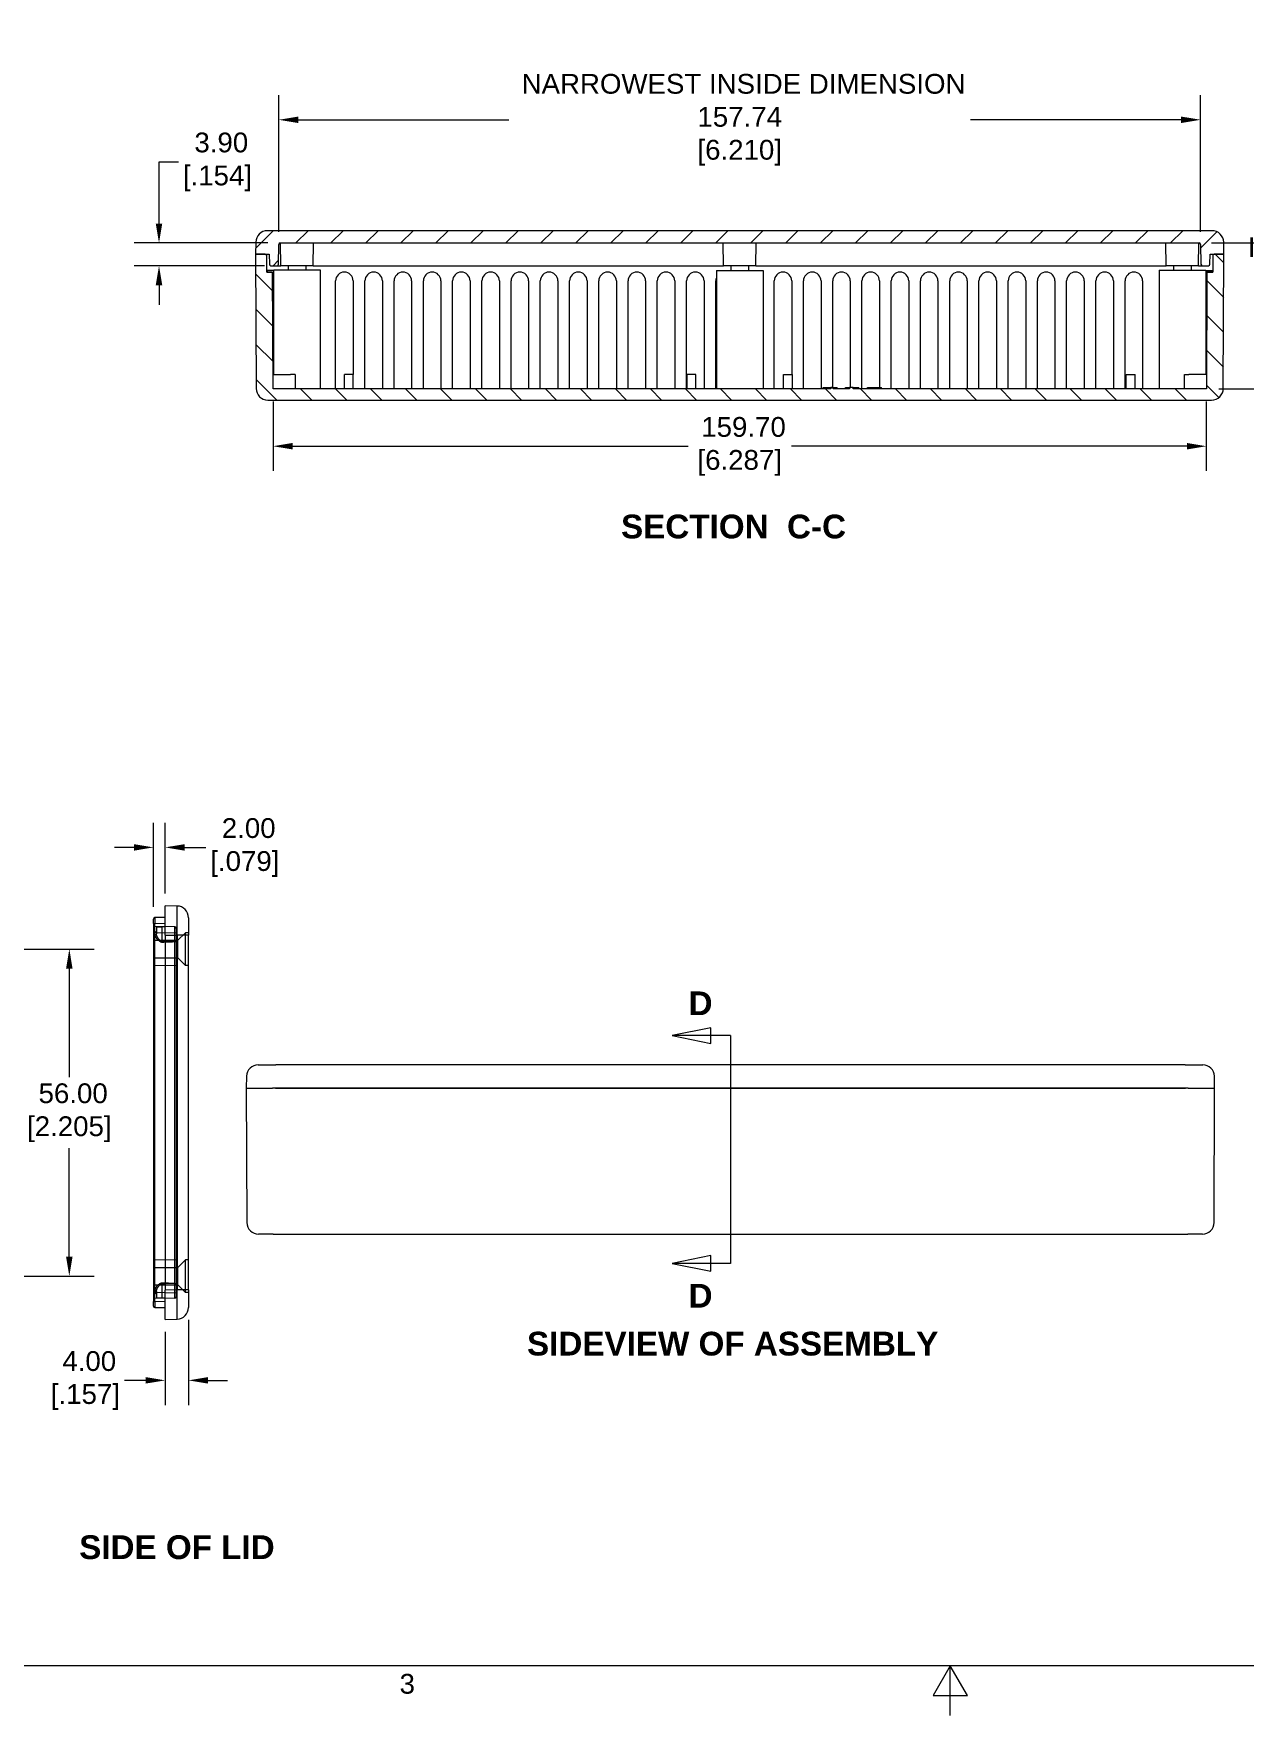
# Model space of a CAD drawing. Header units: millimetres. Extents: x 17 to 728, y 8 to 567.
# Drawn here: x 215.7 to 422.9, y 8.5 to 296.4 of the extents above; entities that cross this region are included whole.
import ezdxf

# ---------------------------------------------------------------- set-up
doc = ezdxf.new("R2010")
doc.units = ezdxf.units.MM
doc.header["$LTSCALE"] = 1.333333
for name, color, linetype, lineweight in [('Dimension (ANSI)', 7, 'Continuous', 9), ('Hatch (ANSI)', 7, 'Continuous', 9), ('Hidden (ANSI)', 7, 'Continuous', 9), ('Hidden Narrow (ANSI)', 7, 'Continuous', 9), ('Section Line (ANSI)', 7, 'Continuous', 9), ('Sketch Geometry (ANSI)', 7, 'Continuous', 9), ('Symbol (ANSI)', 7, 'Continuous', 9), ('Visible (ANSI)', 7, 'Continuous', 18), ('Visible Narrow (ANSI)', 7, 'Continuous', 9)]:
    doc.layers.add(name, color=color, linetype=linetype, lineweight=lineweight)
doc.styles.add('Label Text (ANSI)', font='ARIALBD.TTF')
doc.styles.add('Note Text (ANSI)', font='ARIAL.TTF')
doc.dimstyles.new('Default - mm (ANSI)', dxfattribs={"dimscale": 1.333333, "dimtxt": 2.54, "dimasz": 2.5, "dimexe": 3.175, "dimexo": 1.6002, "dimgap": 0.8, "dimtad": 0, "dimtih": 1, "dimtoh": 1, "dimrnd": 1e-08, "dimzin": 4, "dimdsep": 46, "dimtxsty": 'Note Text (ANSI)', "dimcen": 0.09, "dimdle": 10, "dimclrd": 256, "dimclre": 256, "dimclrt": 256, "dimadec": 1, "dimazin": 0, "dimtfac": 1.2, "dimtofl": 0, "dimtmove": 0, "dimatfit": 3, "dimfxl": 0, "dimtolj": 1, "dimtzin": 0, "dimlwd": -1, "dimlwe": -1, "dimarcsym": 0})
doc.dimstyles.new('Default - mm [in] (ANSI)', dxfattribs={"dimscale": 1.333333, "dimtxt": 2.54, "dimasz": 2.5, "dimexe": 3.175, "dimexo": 1.6002, "dimgap": 0.8, "dimtad": 0, "dimtih": 1, "dimtoh": 1, "dimrnd": 1e-08, "dimzin": 4, "dimdsep": 46, "dimtxsty": 'Note Text (ANSI)', "dimcen": 0.09, "dimdle": 10, "dimclrd": 256, "dimclre": 256, "dimclrt": 256, "dimadec": 1, "dimazin": 1, "dimtfac": 1.2, "dimtofl": 0, "dimtmove": 0, "dimatfit": 3, "dimfxl": 0, "dimtolj": 1, "dimtzin": 4, "dimlwd": -1, "dimlwe": -1, "dimarcsym": 0})

# ---------------------------------------------------------------- blocks, each defined once
blk = doc.blocks.new('*D17')
at = {"layer": 'Defpoints', "color": 0}
for p in [(205.78, 139.67), (221.78, 139.67), (205.78, 83.67)]:
    blk.add_point(p, dxfattribs=at)
at = {"layer": 'Dimension (ANSI)'}
for p, q in [((207.91, 139.67), (226.01, 139.67)), ((221.78, 136.33), (221.78, 117.73)), ((221.78, 87), (221.78, 105.6)), ((207.91, 83.67), (226.01, 83.67))]:
    blk.add_line(p, q, dxfattribs=at)
for points in [[(221.22, 136.33), (222.33, 136.33), (221.78, 139.67)], [(221.22, 87), (222.33, 87), (221.78, 83.67)]]:
    blk.add_solid(points, dxfattribs=at)
at = {"layer": 'Dimension (ANSI)', "insert": (221.78, 116.67), "char_height": 3.387, "attachment_point": 2, "style": 'Note Text (ANSI)'}
blk.add_mtext('\\A1; 56.00\\P[2.205]', dxfattribs=at)
blk = doc.blocks.new('*D20')
at = {"layer": 'Defpoints', "color": 0}
for p in [(236.18, 157.07), (238.18, 147.07), (236.18, 144.79)]:
    blk.add_point(p, dxfattribs=at)
at = {"layer": 'Dimension (ANSI)'}
for p, q in [((236.18, 146.92), (236.18, 161.3)), ((238.18, 149.2), (238.18, 161.3)), ((232.84, 157.07), (229.51, 157.07)), ((241.51, 157.07), (245.15, 157.07))]:
    blk.add_line(p, q, dxfattribs=at)
for points in [[(232.84, 157.62), (232.84, 156.51), (236.18, 157.07)], [(241.51, 157.62), (241.51, 156.51), (238.18, 157.07)]]:
    blk.add_solid(points, dxfattribs=at)
at = {"layer": 'Dimension (ANSI)', "insert": (251.82, 162.07), "char_height": 3.387, "attachment_point": 2, "style": 'Note Text (ANSI)'}
blk.add_mtext('\\A1; 2.00\\P[.079]', dxfattribs=at)
blk = doc.blocks.new('*D21')
at = {"layer": 'Defpoints', "color": 0}
for p in [(242.18, 78.3), (238.18, 76.27), (242.18, 65.82)]:
    blk.add_point(p, dxfattribs=at)
at = {"layer": 'Dimension (ANSI)'}
for p, q in [((242.18, 76.17), (242.18, 61.59)), ((238.18, 74.13), (238.18, 61.59)), ((234.84, 65.82), (231.2, 65.82)), ((245.51, 65.82), (248.84, 65.82))]:
    blk.add_line(p, q, dxfattribs=at)
for points in [[(234.84, 66.38), (234.84, 65.27), (238.18, 65.82)], [(245.51, 66.38), (245.51, 65.27), (242.18, 65.82)]]:
    blk.add_solid(points, dxfattribs=at)
at = {"layer": 'Dimension (ANSI)', "insert": (224.53, 70.82), "char_height": 3.387, "attachment_point": 2, "style": 'Note Text (ANSI)'}
blk.add_mtext('\\A1; 4.00\\P[.157]', dxfattribs=at)
blk = doc.blocks.new('2dTransSection3')
at = {"layer": 'Section Line (ANSI)', "linetype": 'Continuous'}
for p, q in [((248.69, 94.64), (243.69, 93.64)), ((248.69, 93.64), (243.69, 93.64)), ((243.69, 93.64), (248.69, 92.64)), ((248.69, 92.64), (248.69, 94.64)), ((251.19, 93.64), (248.69, 93.64)), ((251.19, 93.64), (251.19, 92.31)), ((248.69, 65.39), (243.69, 64.39)), ((248.69, 63.39), (248.69, 65.39)), ((251.19, 65.71), (251.19, 64.39)), ((248.69, 64.39), (243.69, 64.39)), ((243.69, 64.39), (248.69, 63.39)), ((251.19, 64.39), (248.69, 64.39))]:
    blk.add_line(p, q, dxfattribs=at)
at = {"layer": 'Section Line (ANSI)'}
blk.add_line((251.19, 93.64), (251.19, 64.39), dxfattribs=at)
at = {"layer": 'Section Line (ANSI)', "linetype": 'Continuous', "flags": 128}
for points in [[(248.69, 94.64), (243.69, 93.64), (248.69, 92.64), (248.69, 94.64)], [(248.69, 65.39), (243.69, 64.39), (248.69, 63.39), (248.69, 65.39)]]:
    blk.add_lwpolyline(points, dxfattribs=at)
at = {"layer": 'Section Line (ANSI)'}
for points in [[(248.69, 94.64), (243.69, 93.64), (248.69, 92.64), (248.69, 94.64)], [(248.69, 65.39), (243.69, 64.39), (248.69, 63.39), (248.69, 65.39)]]:
    blk.add_solid(points, dxfattribs=at)
at = {"layer": 'Section Line (ANSI)', "char_height": 3.05, "attachment_point": 7, "style": 'Label Text (ANSI)'}
for insert in [(245.81, 96.26), (245.81, 58.71)]:
    blk.add_mtext('D', dxfattribs=dict(at, insert=insert))
blk = doc.blocks.new('Borders Default Border')
at = {"layer": 'Sketch Geometry (ANSI)', "flags": 128}
for points in [[(19.05, 12.7), (19.05, 419.1), (539.75, 419.1), (539.75, 12.7), (19.05, 12.7)], [(279.4, 6.35), (279.4, 12.7), (277.2, 8.89), (281.6, 8.89), (279.4, 12.7)]]:
    blk.add_lwpolyline(points, dxfattribs=at)
at = {"layer": 'Symbol (ANSI)', "insert": (208.72, 9.1), "char_height": 2.54, "attachment_point": 7, "style": 'Note Text (ANSI)'}
blk.add_mtext('3', dxfattribs=at)
blk = doc.blocks.new('*D26')
at = {"layer": 'Defpoints', "color": 0}
for p in [(415.13, 260.55), (416.35, 235.55), (445.39, 235.55)]:
    blk.add_point(p, dxfattribs=at)
at = {"layer": 'Dimension (ANSI)'}
for p, q in [((445.39, 263.88), (445.39, 267.22)), ((445.39, 260.55), (445.39, 263.88)), ((417.26, 260.55), (449.63, 260.55)), ((445.39, 257.22), (445.39, 253.88)), ((445.39, 238.88), (445.39, 242.22)), ((418.49, 235.55), (449.63, 235.55)), ((445.39, 235.55), (445.39, 232.22)), ((445.39, 232.22), (445.39, 228.88))]:
    blk.add_line(p, q, dxfattribs=at)
for points in [[(444.84, 257.22), (445.95, 257.22), (445.39, 260.55)], [(444.84, 238.88), (445.95, 238.88), (445.39, 235.55)]]:
    blk.add_solid(points, dxfattribs=at)
at = {"layer": 'Dimension (ANSI)', "insert": (445.39, 261.54), "char_height": 3.3867, "attachment_point": 2, "style": 'Note Text (ANSI)'}
blk.add_mtext('\\A1; {INNER BOX HEIGHT\\P}25.00\\P[0.984]', dxfattribs=at)
blk = doc.blocks.new('*D27')
at = {"layer": 'Defpoints', "color": 0}
for p in [(415.38, 281.64), (257.63, 260.3), (415.38, 260.3)]:
    blk.add_point(p, dxfattribs=at)
at = {"layer": 'Dimension (ANSI)'}
for p, q in [((257.63, 262.44), (257.63, 285.87)), ((415.38, 262.44), (415.38, 285.87)), ((260.97, 281.64), (296.99, 281.64)), ((412.04, 281.64), (376.02, 281.64))]:
    blk.add_line(p, q, dxfattribs=at)
for points in [[(260.97, 282.19), (260.97, 281.08), (257.63, 281.64)], [(412.04, 282.19), (412.04, 281.08), (415.38, 281.64)]]:
    blk.add_solid(points, dxfattribs=at)
at = {"layer": 'Dimension (ANSI)', "insert": (336.5, 289.49), "char_height": 3.3867, "attachment_point": 2, "style": 'Note Text (ANSI)'}
blk.add_mtext('\\A1; {NARROWEST INSIDE DIMENSION\\P}157.74\\P[6.210]', dxfattribs=at)
blk = doc.blocks.new('*D29')
at = {"layer": 'Defpoints', "color": 0}
for p in [(256.65, 235.55), (416.35, 235.55), (416.35, 225.75)]:
    blk.add_point(p, dxfattribs=at)
at = {"layer": 'Dimension (ANSI)'}
for p, q in [((256.65, 233.42), (256.65, 221.52)), ((416.35, 233.42), (416.35, 221.52)), ((259.99, 225.75), (327.66, 225.75)), ((413.02, 225.75), (345.35, 225.75))]:
    blk.add_line(p, q, dxfattribs=at)
for points in [[(259.99, 226.31), (259.99, 225.2), (256.65, 225.75)], [(413.02, 226.31), (413.02, 225.2), (416.35, 225.75)]]:
    blk.add_solid(points, dxfattribs=at)
at = {"layer": 'Dimension (ANSI)', "insert": (336.5, 230.75), "char_height": 3.3867, "attachment_point": 2, "style": 'Note Text (ANSI)'}
blk.add_mtext('\\A1; 159.70\\P[6.287]', dxfattribs=at)
blk = doc.blocks.new('*D36')
at = {"layer": 'Defpoints', "color": 0}
for p in [(257.88, 260.55), (237.13, 256.65), (257.32, 256.65)]:
    blk.add_point(p, dxfattribs=at)
at = {"layer": 'Dimension (ANSI)'}
for p, q in [((237.13, 263.88), (237.13, 274.45)), ((237.13, 274.45), (240.46, 274.45)), ((255.75, 260.55), (232.89, 260.55)), ((255.19, 256.65), (232.89, 256.65)), ((237.13, 253.32), (237.13, 249.98))]:
    blk.add_line(p, q, dxfattribs=at)
for points in [[(236.57, 263.88), (237.68, 263.88), (237.13, 260.55)], [(236.57, 253.32), (237.68, 253.32), (237.13, 256.65)]]:
    blk.add_solid(points, dxfattribs=at)
at = {"layer": 'Dimension (ANSI)', "insert": (247.13, 279.45), "char_height": 3.387, "attachment_point": 2, "style": 'Note Text (ANSI)'}
blk.add_mtext('\\A1; 3.90\\P[.154]', dxfattribs=at)

msp = doc.modelspace()

# ---------------------------------------------------------------- hatches: boundary and pattern name
at = {"layer": 'Hatch (ANSI)'}
h = msp.add_hatch(dxfattribs=at)
h.set_pattern_fill('ANSI31', color=256, scale=33.866667, style=0)
h.set_pattern_definition([(45, (0, 0), (-2.99342, 2.99342), [])])
edge = h.paths.add_edge_path()
edge.add_ellipse((255.689, 260.649), major_axis=(0, 2), ratio=1, start_angle=0, end_angle=89)
edge.add_line((253.69, 260.684), (253.654, 258.649))
edge.add_line((253.654, 258.649), (255.305, 258.649))
edge.add_line((255.305, 258.649), (256.004, 258.649))
edge.add_line((256.004, 258.649), (256.035, 256.895))
edge.add_ellipse((256.285, 256.899), major_axis=(-0.25, -0.004), ratio=1, start_angle=0, end_angle=89)
edge.add_line((256.285, 256.649), (257.324, 256.649))
edge.add_ellipse((257.324, 256.899), major_axis=(0, -0.25), ratio=1, start_angle=0, end_angle=89)
edge.add_line((257.574, 256.895), (257.633, 260.304))
edge.add_ellipse((257.883, 260.299), major_axis=(-0.25, 0.004), ratio=1, start_angle=271, end_angle=360, ccw=False)
edge.add_line((257.883, 260.549), (415.125, 260.549))
edge.add_ellipse((415.125, 260.299), major_axis=(0, 0.25), ratio=1, start_angle=271, end_angle=360, ccw=False)
edge.add_line((415.375, 260.304), (415.435, 256.895))
edge.add_ellipse((415.685, 256.899), major_axis=(-0.25, -0.004), ratio=1, start_angle=0, end_angle=89)
edge.add_line((415.685, 256.649), (416.724, 256.649))
edge.add_ellipse((416.724, 256.899), major_axis=(0, -0.25), ratio=1, start_angle=0, end_angle=89)
edge.add_line((416.974, 256.895), (417.004, 258.649))
edge.add_line((417.004, 258.649), (417.703, 258.649))
edge.add_line((417.703, 258.649), (419.354, 258.649))
edge.add_line((419.354, 258.649), (419.319, 260.684))
edge.add_ellipse((417.319, 260.649), major_axis=(2, 0.035), ratio=1, start_angle=0, end_angle=89)
edge.add_line((417.319, 262.649), (255.689, 262.649))
h = msp.add_hatch(dxfattribs=at)
h.set_pattern_fill('ANSI31', color=256, scale=33.866667, angle=-90, style=0)
h.set_pattern_definition([(315, (0, 0), (2.99342, 2.99342), [])])
edge = h.paths.add_edge_path()
edge.add_ellipse((417.254, 235.649), major_axis=(0, -2), ratio=1, start_angle=0, end_angle=89.75)
edge.add_line((419.254, 235.641), (419.354, 258.649))
edge.add_line((419.354, 258.649), (417.703, 258.649))
edge.add_ellipse((417.703, 258.399), major_axis=(0, 0.25), ratio=1, start_angle=0, end_angle=89.75)
edge.add_line((417.453, 258.401), (417.441, 255.546))
edge.add_line((417.441, 255.546), (416.441, 255.551))
edge.add_line((416.441, 255.551), (416.353, 235.549))
edge.add_line((416.353, 235.549), (355.936, 235.549))
edge.add_line((355.936, 235.549), (355.936, 235.799))
edge.add_line((355.936, 235.799), (355.31, 235.799))
edge.add_line((355.31, 235.799), (355.31, 235.549))
edge.add_line((355.31, 235.549), (352.487, 235.549))
edge.add_line((352.487, 235.549), (352.487, 235.799))
edge.add_line((352.487, 235.799), (352.086, 235.799))
edge.add_line((352.086, 235.799), (352.086, 235.549))
edge.add_line((352.086, 235.549), (256.655, 235.549))
edge.add_line((256.655, 235.549), (256.568, 255.551))
edge.add_line((256.568, 255.551), (255.568, 255.546))
edge.add_line((255.568, 255.546), (255.555, 258.401))
edge.add_ellipse((255.305, 258.399), major_axis=(0.25, 0.001), ratio=1, start_angle=0, end_angle=89.75)
edge.add_line((255.305, 258.649), (253.654, 258.649))
edge.add_line((253.654, 258.649), (253.755, 235.641))
edge.add_ellipse((255.755, 235.649), major_axis=(-2, -0.009), ratio=1, start_angle=0, end_angle=89.75)
edge.add_line((255.755, 233.649), (417.254, 233.649))

# ---------------------------------------------------------------- linework, layer by layer
at = {"layer": 'Hidden (ANSI)'}
for p, q in [((236.175, 142.433), (240.075, 142.501)), ((236.175, 141.167), (240.375, 141.167)), ((239.829, 143.439), (236.421, 143.498)), ((236.675, 143.467), (237.675, 143.467)), ((236.675, 143.467), (236.675, 142.288)), ((238.175, 143.467), (237.675, 143.467)), ((240.075, 143.189), (240.075, 80.146)), ((240.375, 141.167), (241.675, 142.467)), ((240.375, 138.167), (240.375, 141.167)), ((241.675, 136.867), (241.675, 142.467)), ((242.175, 142.467), (241.675, 142.467)), ((239.697, 140.935), (240.075, 140.936)), ((236.175, 138.167), (240.375, 138.167)), ((236.175, 136.902), (240.075, 136.834)), ((240.375, 138.167), (241.675, 136.867)), ((242.175, 136.867), (241.675, 136.867)), ((236.175, 86.433), (240.075, 86.501)), ((240.375, 85.167), (241.675, 86.467)), ((241.675, 80.867), (241.675, 86.467)), ((242.175, 86.467), (241.675, 86.467)), ((236.175, 85.167), (240.375, 85.167)), ((240.375, 82.167), (240.375, 85.167)), ((236.175, 82.167), (240.375, 82.167)), ((236.175, 80.902), (240.075, 80.834)), ((236.675, 81.047), (236.675, 79.867)), ((239.697, 82.4), (240.075, 82.399)), ((240.375, 82.167), (241.675, 80.867)), ((242.175, 80.867), (241.675, 80.867)), ((239.829, 79.896), (236.421, 79.837)), ((237.675, 79.867), (236.675, 79.867)), ((238.175, 79.867), (237.675, 79.867))]:
    msp.add_line(p, q, dxfattribs=at)
at = {"layer": 'Hidden (ANSI)', "flags": 128}
for points in [[(238.175, 140.987), (238.204, 140.972), (238.247, 140.964), (238.295, 140.959), (238.352, 140.955), (238.415, 140.951), (238.483, 140.947), (238.554, 140.945), (238.625, 140.942), (238.696, 140.941), (238.763, 140.939), (238.826, 140.938), (238.891, 140.937), (238.957, 140.936), (239.024, 140.936), (239.092, 140.935), (239.161, 140.935), (239.23, 140.934), (239.299, 140.934), (239.368, 140.934), (239.436, 140.934), (239.503, 140.934), (239.569, 140.934), (239.634, 140.934), (239.697, 140.935)], [(239.697, 82.4), (239.636, 82.4), (239.574, 82.401), (239.511, 82.401), (239.447, 82.401), (239.383, 82.401), (239.319, 82.401), (239.255, 82.401), (239.191, 82.4), (239.128, 82.4), (239.065, 82.4), (239.003, 82.399), (238.941, 82.398), (238.876, 82.398), (238.807, 82.396), (238.735, 82.395), (238.663, 82.393), (238.591, 82.391), (238.521, 82.389), (238.454, 82.386), (238.39, 82.383), (238.325, 82.378), (238.263, 82.372), (238.21, 82.364), (238.175, 82.348)]]:
    msp.add_lwpolyline(points, dxfattribs=at)
at = {"layer": 'Hidden (ANSI)'}
for centre, start, end in [((236.425, 143.748), 180, 269), ((236.425, 142.687), 271, 0), ((239.825, 143.189), 0, 89), ((236.425, 80.648), 0, 89), ((236.425, 79.587), 91, 180), ((239.825, 80.146), 271, 0)]:
    msp.add_arc(centre, 0.25, start, end, dxfattribs=at)
at = {"layer": 'Hidden Narrow (ANSI)'}
for p, q in [((236.429, 142.071), (236.429, 142.437)), ((237.675, 140.966), (237.675, 143.467)), ((239.829, 79.896), (239.829, 143.439)), ((237.679, 140.86), (237.675, 140.966)), ((236.429, 80.898), (236.429, 81.264)), ((237.675, 82.369), (237.679, 82.475)), ((237.675, 79.867), (237.675, 82.369))]:
    msp.add_line(p, q, dxfattribs=at)
at = {"layer": 'Hidden Narrow (ANSI)', "flags": 128}
for points in [[(236.429, 142.071), (236.432, 142.024), (236.441, 141.975), (236.455, 141.924), (236.474, 141.871), (236.497, 141.817), (236.525, 141.76), (236.557, 141.703), (236.593, 141.644), (236.633, 141.585), (236.677, 141.524), (236.724, 141.463), (236.774, 141.402), (236.827, 141.341), (236.884, 141.281), (236.944, 141.221), (237.007, 141.163), (237.075, 141.105), (237.146, 141.051), (237.222, 141), (237.303, 140.953), (237.391, 140.913), (237.484, 140.883), (237.581, 140.864), (237.679, 140.86)], [(237.675, 140.966), (237.596, 140.971), (237.519, 140.991), (237.444, 141.025), (237.374, 141.068), (237.309, 141.119), (237.248, 141.175), (237.191, 141.235), (237.137, 141.297), (237.087, 141.361), (237.039, 141.426), (236.993, 141.492), (236.951, 141.559), (236.91, 141.625), (236.873, 141.692), (236.838, 141.757), (236.806, 141.823), (236.777, 141.886), (236.752, 141.949), (236.729, 142.01), (236.711, 142.07), (236.695, 142.128), (236.684, 142.184), (236.677, 142.237), (236.675, 142.288)], [(238.175, 140.987), (238.154, 140.986), (238.133, 140.985), (238.113, 140.984), (238.092, 140.983), (238.071, 140.982), (238.05, 140.982), (238.029, 140.981), (238.008, 140.98), (237.988, 140.979), (237.967, 140.978), (237.946, 140.977), (237.925, 140.977), (237.904, 140.976), (237.883, 140.975), (237.863, 140.974), (237.842, 140.973), (237.821, 140.972), (237.8, 140.971), (237.779, 140.971), (237.758, 140.97), (237.738, 140.969), (237.717, 140.968), (237.696, 140.967), (237.675, 140.966)], [(237.679, 140.86), (237.764, 140.863), (237.848, 140.866), (237.932, 140.869), (238.016, 140.872), (238.1, 140.876), (238.184, 140.879), (238.268, 140.882), (238.352, 140.885), (238.436, 140.888), (238.52, 140.891), (238.604, 140.894), (238.688, 140.898), (238.772, 140.901), (238.856, 140.904), (238.941, 140.907), (239.025, 140.91), (239.109, 140.913), (239.193, 140.916), (239.277, 140.919), (239.361, 140.922), (239.445, 140.926), (239.529, 140.929), (239.613, 140.932), (239.697, 140.935)], [(237.679, 82.475), (237.58, 82.471), (237.484, 82.452), (237.391, 82.422), (237.303, 82.382), (237.222, 82.335), (237.146, 82.284), (237.074, 82.23), (237.007, 82.172), (236.944, 82.114), (236.884, 82.054), (236.827, 81.994), (236.774, 81.933), (236.724, 81.872), (236.677, 81.811), (236.633, 81.75), (236.593, 81.691), (236.557, 81.632), (236.525, 81.574), (236.497, 81.518), (236.474, 81.464), (236.455, 81.411), (236.441, 81.359), (236.432, 81.31), (236.429, 81.264)], [(236.675, 81.047), (236.677, 81.098), (236.684, 81.151), (236.695, 81.207), (236.711, 81.265), (236.729, 81.324), (236.752, 81.386), (236.777, 81.448), (236.806, 81.512), (236.838, 81.577), (236.873, 81.643), (236.91, 81.71), (236.951, 81.776), (236.993, 81.843), (237.039, 81.909), (237.087, 81.974), (237.137, 82.038), (237.191, 82.1), (237.248, 82.16), (237.309, 82.216), (237.374, 82.266), (237.444, 82.31), (237.519, 82.343), (237.596, 82.364), (237.675, 82.369)], [(237.675, 82.369), (237.696, 82.368), (237.717, 82.367), (237.738, 82.366), (237.758, 82.365), (237.779, 82.364), (237.8, 82.363), (237.821, 82.363), (237.842, 82.362), (237.863, 82.361), (237.883, 82.36), (237.904, 82.359), (237.925, 82.358), (237.946, 82.358), (237.967, 82.357), (237.988, 82.356), (238.008, 82.355), (238.029, 82.354), (238.05, 82.353), (238.071, 82.352), (238.092, 82.352), (238.113, 82.351), (238.133, 82.35), (238.154, 82.349), (238.175, 82.348)], [(239.697, 82.4), (239.613, 82.403), (239.529, 82.406), (239.445, 82.409), (239.361, 82.412), (239.277, 82.416), (239.193, 82.419), (239.109, 82.422), (239.025, 82.425), (238.941, 82.428), (238.856, 82.431), (238.772, 82.434), (238.688, 82.437), (238.604, 82.44), (238.52, 82.444), (238.436, 82.447), (238.352, 82.45), (238.268, 82.453), (238.184, 82.456), (238.1, 82.459), (238.016, 82.463), (237.932, 82.466), (237.848, 82.469), (237.764, 82.472), (237.679, 82.475)]]:
    msp.add_lwpolyline(points, dxfattribs=at)
at = {"layer": 'Hidden Narrow (ANSI)'}
for centre, start_param, end_param in [((236.425, 142.288), 4.7298423, 6.2831853), ((236.425, 81.047), 0, 1.553343)]:
    msp.add_ellipse(centre, major_axis=(0.25, 0), ratio=0.8678809, start_param=start_param, end_param=end_param, dxfattribs=at)
at = {"layer": 'Visible (ANSI)'}
for p, q in [((417.319, 262.649), (255.689, 262.649)), ((253.69, 260.684), (253.654, 258.649)), ((257.574, 256.895), (257.633, 260.304)), ((257.883, 260.549), (415.125, 260.549)), ((257.989, 256.649), (257.921, 260.549)), ((263.519, 256.649), (263.587, 260.549)), ((333.739, 256.649), (333.671, 260.549)), ((339.269, 256.649), (339.337, 260.549)), ((409.489, 256.649), (409.421, 260.549)), ((415.019, 256.649), (415.087, 260.549)), ((415.375, 260.304), (415.435, 256.895)), ((419.354, 258.649), (419.319, 260.684)), ((255.305, 258.649), (253.654, 258.649)), ((253.654, 258.649), (253.755, 235.641)), ((253.654, 258.649), (256.004, 258.649)), ((255.568, 255.546), (255.555, 258.401)), ((256.004, 258.649), (256.035, 256.895)), ((256.285, 256.649), (257.324, 256.649)), ((257.324, 256.649), (257.989, 256.649)), ((263.519, 256.649), (257.989, 256.649)), ((259.254, 256.649), (259.254, 255.899)), ((262.254, 256.649), (262.254, 255.899)), ((263.519, 256.649), (333.739, 256.649)), ((339.269, 256.649), (333.739, 256.649)), ((335.004, 256.649), (335.004, 255.849)), ((338.004, 256.649), (338.004, 255.849)), ((339.269, 256.649), (409.489, 256.649)), ((415.019, 256.649), (409.489, 256.649)), ((410.754, 256.649), (410.754, 255.899)), ((413.754, 256.649), (413.754, 255.899)), ((415.019, 256.649), (415.685, 256.649)), ((415.685, 256.649), (416.724, 256.649)), ((416.974, 256.895), (417.004, 258.649)), ((417.004, 258.649), (419.354, 258.649)), ((417.453, 258.401), (417.441, 255.546)), ((419.354, 258.649), (417.703, 258.649)), ((419.254, 235.641), (419.354, 258.649)), ((255.568, 255.55), (256.568, 255.554)), ((256.568, 255.551), (255.568, 255.546)), ((256.754, 255.849), (255.655, 255.849)), ((255.655, 255.849), (255.655, 255.55)), ((256.568, 255.554), (256.568, 255.551)), ((256.655, 235.549), (256.568, 255.551)), ((256.754, 253.399), (256.577, 253.399)), ((264.754, 255.899), (256.754, 255.899)), ((256.754, 238.049), (256.754, 255.899)), ((264.754, 235.549), (264.754, 255.899)), ((267.354, 235.549), (267.354, 254.054)), ((270.354, 254.054), (270.354, 238.049)), ((272.358, 235.549), (272.358, 254.054)), ((275.358, 254.054), (275.358, 235.549)), ((277.362, 235.549), (277.362, 254.054)), ((280.362, 254.054), (280.362, 235.549)), ((282.365, 235.549), (282.365, 254.054)), ((285.365, 254.054), (285.365, 235.549)), ((287.369, 235.549), (287.369, 254.054)), ((290.369, 254.054), (290.369, 235.549)), ((292.373, 235.549), (292.373, 254.054)), ((295.373, 254.054), (295.373, 235.549)), ((297.376, 235.549), (297.376, 254.054)), ((300.376, 254.054), (300.376, 235.549)), ((302.38, 235.549), (302.38, 254.054)), ((305.38, 254.054), (305.38, 235.549)), ((307.384, 235.549), (307.384, 254.054)), ((310.384, 254.054), (310.384, 235.549)), ((312.388, 235.549), (312.388, 254.054)), ((315.388, 254.054), (315.388, 235.549)), ((317.391, 235.549), (317.391, 254.054)), ((320.391, 254.054), (320.391, 235.549)), ((322.395, 235.549), (322.395, 254.054)), ((325.395, 254.054), (325.395, 235.549)), ((327.399, 235.549), (327.399, 254.054)), ((330.399, 254.054), (330.399, 235.549)), ((332.402, 235.549), (332.402, 254.054)), ((332.504, 255.849), (340.504, 255.849)), ((332.504, 255.849), (332.504, 235.549)), ((340.504, 255.849), (340.504, 235.549)), ((342.41, 235.549), (342.41, 254.054)), ((345.41, 254.054), (345.41, 238.049)), ((347.413, 235.549), (347.413, 254.054)), ((350.413, 254.054), (350.413, 235.549)), ((352.417, 235.799), (352.417, 254.054)), ((355.417, 254.054), (355.417, 235.799)), ((357.421, 235.549), (357.421, 254.054)), ((360.421, 254.054), (360.421, 235.799)), ((362.425, 235.549), (362.425, 254.054)), ((365.425, 254.054), (365.425, 235.549)), ((367.428, 235.549), (367.428, 254.054)), ((370.428, 254.054), (370.428, 235.549)), ((372.432, 235.549), (372.432, 254.054)), ((375.432, 254.054), (375.432, 235.549)), ((377.436, 235.549), (377.436, 254.054)), ((380.436, 254.054), (380.436, 235.549)), ((382.439, 235.549), (382.439, 254.054)), ((385.439, 254.054), (385.439, 235.549)), ((387.443, 235.549), (387.443, 254.054)), ((390.443, 254.054), (390.443, 235.549)), ((392.447, 235.549), (392.447, 254.054)), ((395.447, 254.054), (395.447, 235.549)), ((397.45, 235.549), (397.45, 254.054)), ((400.45, 254.054), (400.45, 235.549)), ((402.454, 235.549), (402.454, 254.054)), ((405.454, 254.054), (405.454, 235.549)), ((408.254, 255.899), (416.254, 255.899)), ((408.254, 255.899), (408.254, 235.549)), ((416.254, 255.899), (416.254, 238.049)), ((416.254, 255.849), (417.353, 255.849)), ((416.254, 253.399), (416.431, 253.399)), ((416.441, 255.551), (416.353, 235.549)), ((416.441, 255.554), (416.441, 255.551)), ((416.441, 255.554), (417.441, 255.55)), ((417.441, 255.546), (416.441, 255.551)), ((417.353, 255.849), (417.353, 255.55)), ((256.644, 238.049), (259.655, 238.049)), ((260.405, 238.049), (259.655, 238.049)), ((260.405, 238.049), (260.405, 235.549)), ((268.854, 235.549), (268.854, 238.049)), ((270.354, 238.049), (268.854, 238.049)), ((270.354, 235.549), (270.354, 238.049)), ((328.999, 238.049), (327.499, 238.049)), ((327.499, 235.549), (327.499, 238.049)), ((328.999, 235.549), (328.999, 238.049)), ((344.01, 235.549), (344.01, 238.049)), ((344.01, 238.049), (345.51, 238.049)), ((345.51, 235.549), (345.51, 238.049)), ((402.654, 235.549), (402.654, 238.049)), ((402.654, 238.049), (404.154, 238.049)), ((404.154, 235.549), (404.154, 238.049)), ((412.603, 238.049), (413.353, 238.049)), ((412.603, 235.549), (412.603, 238.049)), ((416.364, 238.049), (413.353, 238.049)), ((255.755, 233.649), (417.254, 233.649)), ((352.086, 235.549), (256.655, 235.549)), ((350.773, 235.799), (350.821, 235.799)), ((350.773, 235.549), (350.773, 235.799)), ((350.821, 235.799), (352.086, 235.799)), ((350.821, 235.549), (350.821, 235.799)), ((352.487, 235.799), (352.086, 235.799)), ((352.086, 235.799), (352.086, 235.549)), ((352.487, 235.549), (352.487, 235.799)), ((352.487, 235.799), (353.121, 235.799)), ((355.31, 235.549), (352.487, 235.549)), ((353.121, 235.549), (353.121, 235.799)), ((353.121, 235.799), (353.169, 235.799)), ((353.169, 235.549), (353.169, 235.799)), ((354.6, 235.799), (354.921, 235.799)), ((354.6, 235.549), (354.6, 235.799)), ((354.921, 235.799), (355.132, 235.799)), ((354.921, 235.549), (354.921, 235.799)), ((355.132, 235.799), (355.31, 235.799)), ((355.132, 235.549), (355.132, 235.799)), ((355.936, 235.799), (355.31, 235.799)), ((355.31, 235.799), (355.31, 235.549)), ((355.936, 235.549), (355.936, 235.799)), ((355.936, 235.799), (356.673, 235.799)), ((416.353, 235.549), (355.936, 235.549)), ((356.673, 235.799), (356.908, 235.799)), ((356.673, 235.549), (356.673, 235.799)), ((356.908, 235.549), (356.908, 235.799)), ((358.354, 235.799), (358.671, 235.799)), ((358.354, 235.549), (358.354, 235.799)), ((358.671, 235.799), (359.547, 235.799)), ((359.547, 235.799), (360.434, 235.799)), ((360.434, 235.799), (360.736, 235.799)), ((360.736, 235.549), (360.736, 235.799)), ((240.21, 147.032), (238.175, 147.067)), ((238.175, 142.068), (238.175, 147.067)), ((236.175, 144.037), (236.175, 144.787)), ((236.175, 144.037), (236.175, 79.298)), ((238.175, 145.067), (236.421, 145.037)), ((242.175, 145.032), (242.175, 142.033)), ((238.175, 142.068), (238.175, 81.267)), ((242.175, 81.302), (242.175, 142.033)), ((254.105, 119.85), (257.105, 119.85)), ((412.735, 119.85), (257.105, 119.85)), ((412.735, 119.85), (415.735, 119.85)), ((252.105, 117.885), (252.07, 115.85)), ((252.07, 115.85), (256.57, 115.85)), ((252.07, 115.85), (252.17, 92.842)), ((413.27, 115.85), (256.57, 115.85)), ((257.069, 115.85), (412.771, 115.85)), ((413.27, 115.85), (417.77, 115.85)), ((417.67, 92.842), (417.77, 115.85)), ((417.77, 115.85), (417.734, 117.885)), ((256.67, 90.85), (254.17, 90.85)), ((256.67, 90.85), (413.17, 90.85)), ((415.67, 90.85), (413.17, 90.85)), ((238.175, 76.267), (238.175, 81.267)), ((242.175, 81.302), (242.175, 78.303)), ((236.175, 78.548), (236.175, 79.298)), ((236.421, 78.298), (238.175, 78.267)), ((238.175, 76.267), (240.21, 76.303))]:
    msp.add_line(p, q, dxfattribs=at)
for centre, radius, start, end in [((255.689, 260.649), 2, 90, 179), ((417.319, 260.649), 2, 1, 90), ((257.883, 260.299), 0.25, 90, 179), ((415.125, 260.299), 0.25, 1, 90), ((255.305, 258.399), 0.25, 0.25, 90), ((256.285, 256.899), 0.25, 181, 270), ((257.324, 256.899), 0.25, 270, 359), ((415.685, 256.899), 0.25, 181, 270), ((416.724, 256.899), 0.25, 270, 359), ((417.703, 258.399), 0.25, 90, 179.75), ((255.755, 235.649), 2, 180.25, 270), ((417.254, 235.649), 2, 270, 359.75), ((240.175, 145.032), 2, 0, 89), ((236.425, 144.787), 0.25, 91, 180), ((254.105, 117.85), 2, 90, 179), ((415.735, 117.85), 2, 1, 90), ((254.17, 92.85), 2, 180.25, 270), ((415.67, 92.85), 2, 270, 359.75), ((236.425, 78.548), 0.25, 180, 269), ((240.175, 78.303), 2, 271, 0)]:
    msp.add_arc(centre, radius, start, end, dxfattribs=at)
for centre, start_param in [((268.854, 254.054), 3.1415927), ((273.858, 254.054), 3.1415927), ((278.862, 254.054), 3.1415927), ((283.865, 254.054), 3.1415927), ((288.869, 254.054), 3.1415927), ((293.873, 254.054), 3.1415927), ((298.876, 254.054), 3.1415927), ((303.88, 254.054), 3.1415927), ((308.884, 254.054), 3.1415927), ((313.888, 254.054), 3.1415927), ((318.891, 254.054), 3.1415927), ((323.895, 254.054), 3.1415927), ((328.899, 254.054), 3.1415927), ((333.902, 254.054), 5.9125533), ((343.91, 254.054), 3.1415927), ((348.913, 254.054), 3.1415927), ((353.917, 254.054), 3.1415927), ((358.921, 254.054), 3.1415927), ((363.925, 254.054), 3.1415927), ((368.928, 254.054), 3.1415927), ((373.932, 254.054), 3.1415927), ((378.936, 254.054), 3.1415927), ((383.939, 254.054), 3.1415927), ((388.943, 254.054), 3.1415927), ((393.947, 254.054), 3.1415927), ((398.95, 254.054), 3.1415927), ((403.954, 254.054), 3.1415927)]:
    msp.add_ellipse(centre, major_axis=(-1.5, 0), ratio=0.9999905, start_param=start_param, end_param=6.2831853, dxfattribs=at)
at = {"layer": 'Visible Narrow (ANSI)'}
for p, q in [((236.175, 144.037), (236.421, 144.037)), ((236.421, 144.037), (238.175, 144.068)), ((236.421, 79.298), (236.421, 144.037)), ((238.175, 142.068), (240.21, 142.033)), ((242.175, 142.033), (240.21, 142.033)), ((240.21, 142.033), (240.21, 81.302)), ((240.21, 81.302), (238.175, 81.267)), ((242.175, 81.302), (240.21, 81.302)), ((236.175, 79.298), (236.421, 79.298)), ((238.175, 79.267), (236.421, 79.298))]:
    msp.add_line(p, q, dxfattribs=at)
for centre, major_axis, ratio, start_param, end_param in [((240.175, 142.032), (-0.035, -5), 0.0069791, 1.5710278, 3.1415196), ((236.425, 144.037), (-0.004, 1), 0.0043617, 0.0000571, 1.5705488), ((240.175, 81.303), (0.035, -5), 0.0069791, 0.0000731, 1.5705648), ((236.425, 79.298), (0.004, 1), 0.0043617, 1.5710438, 3.1415356)]:
    msp.add_ellipse(centre, major_axis=major_axis, ratio=ratio, start_param=start_param, end_param=end_param, dxfattribs=at)

# ---------------------------------------------------------------- block references
at = {"xscale": 1.333333333333333, "yscale": 1.333333333333333, "zscale": 1.333333333333333}
msp.add_blockref('Borders Default Border', (0, 0), dxfattribs=at)
at = {"layer": 'Section Line (ANSI)', "xscale": 1.333333333333333, "yscale": 1.333333333333333, "zscale": 1.333333333333333}
msp.add_blockref('2dTransSection3', (0, 0), dxfattribs=at)

# ---------------------------------------------------------------- texts
at = {"layer": 'Symbol (ANSI)', "char_height": 4.06667, "attachment_point": 7, "style": 'Label Text (ANSI)'}
for s, insert in [('SECTION  C-C', (316.193, 209.916)), ('SIDEVIEW OF ASSEMBLY', (300.103, 70.018)), ('SIDE OF LID', (223.467, 35.17))]:
    msp.add_mtext(s, dxfattribs=dict(at, insert=insert))

# ---------------------------------------------------------------- dimensions: what is measured, and where the dimension line sits
at = {"layer": 'Dimension (ANSI)'}
for base, p1, p2, angle, text, dimstyle, override, picture, middle in [((415.375, 281.637), (257.633, 260.304), (415.375, 260.304), 180, ' {NARROWEST INSIDE DIMENSION\\P}<>\\X[6.210]', 'Default - mm (ANSI)', {"dimtih": 0, "dimtoh": 0, "dimdec": 2, "dimpost": '\\X', "dimtp": 0, "dimtm": 0, "dimtdec": 2, "dimatfit": 1, "dimtvp": -0.333333}, '*D27', (336.504, 281.637)), ((237.128, 256.649), (257.883, 260.549), (257.324, 256.649), 270, ' <>\\X[.154]', 'Default - mm (ANSI)', {"dimdec": 2, "dimpost": '\\X', "dimtp": 0, "dimtm": 0, "dimtdec": 2, "dimatfit": 1, "dimtvp": -0.25}, '*D36', (247.132, 274.453)), ((445.392, 235.549), (415.125, 260.549), (416.353, 235.549), 270, ' {INNER BOX HEIGHT\\P}<>\\X[0.984]', 'Default - mm [in] (ANSI)', {"dimdec": 2, "dimpost": '\\X', "dimtp": 0, "dimtm": 0, "dimtdec": 2, "dimatfit": 1, "dimtvp": -0.333333}, '*D26', (445.392, 253.692)), ((416.353, 225.751), (256.655, 235.549), (416.353, 235.549), 180, ' <>\\X[6.287]', 'Default - mm (ANSI)', {"dimtih": 0, "dimtoh": 0, "dimdec": 2, "dimpost": '\\X', "dimtp": 0, "dimtm": 0, "dimtdec": 2, "dimatfit": 1, "dimtvp": -0.25}, '*D29', (336.504, 225.751)), ((236.175, 157.068), (238.175, 147.067), (236.175, 144.787), 180, ' <>\\X[.079]', 'Default - mm (ANSI)', {"dimtih": 0, "dimtoh": 0, "dimdec": 2, "dimpost": '\\X', "dimtp": 0, "dimtm": 0, "dimtdec": 2, "dimatfit": 1, "dimtvp": -0.25}, '*D20', (251.825, 157.068)), ((221.775, 139.667), (205.775, 83.667), (205.775, 139.667), 90, ' <>\\X[2.205]', 'Default - mm (ANSI)', {"dimdec": 2, "dimpost": '\\X', "dimtp": 0, "dimtm": 0, "dimtdec": 2, "dimatfit": 1, "dimtvp": -0.25}, '*D17', (221.775, 111.667)), ((242.175, 65.823), (238.175, 76.267), (242.175, 78.303), 180, ' <>\\X[.157]', 'Default - mm (ANSI)', {"dimtih": 0, "dimtoh": 0, "dimdec": 2, "dimpost": '\\X', "dimtp": 0, "dimtm": 0, "dimtdec": 2, "dimatfit": 1, "dimtvp": -0.25}, '*D21', (224.525, 65.823))]:
    dim = msp.add_linear_dim(base=base, p1=p1, p2=p2, angle=angle, text=text, dimstyle=dimstyle, override=override, dxfattribs=at)
    dim.commit()
    dim.dimension.update_dxf_attribs({"geometry": picture, "text_midpoint": middle, "dimtype": 160})

doc.saveas('drawing.dxf')
